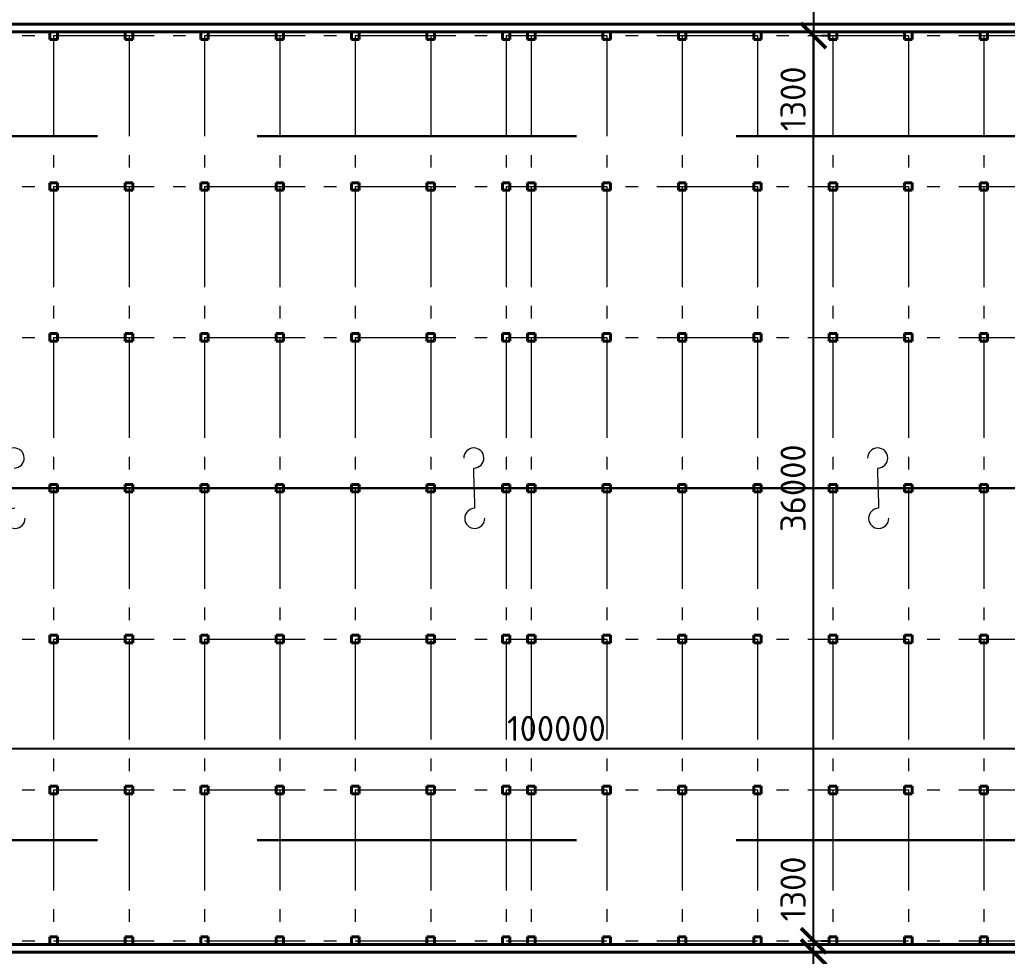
# Model space of a CAD drawing. Header units: millimetres. Extents: x -782 to 10910, y 3841 to 13237.
# Drawn here: x 1052 to 1130.6, y 8407.8 to 8482.3 of the extents above; entities that cross this region are included whole.
import ezdxf

# ---------------------------------------------------------------- set-up
doc = ezdxf.new("R2010")
doc.units = ezdxf.units.MM
for name, pattern in [('CENTER2', [28.575, 19.05, -3.175, 3.175, -3.175]), ('GOST2.303 6', [12, 8, -1.5, 1, -1.5]), ('штриховая2', [9.525, 6.35, -3.175])]:
    doc.linetypes.add(name, pattern=pattern)
doc.styles.add('2.5', font='isocpeur.ttf', dxfattribs={"height": 2})
doc.dimstyles.new('М500 стройгенп', dxfattribs={"dimtxt": 2, "dimasz": 2, "dimexe": 1.25, "dimexo": 0.625, "dimtad": 1, "dimlfac": 500, "dimtxsty": '2.5', "dimblk": 'ARCHTICK', "dimcen": 2.5, "dimadec": 0, "dimazin": 0, "dimtfac": 1, "dimtmove": 0, "dimatfit": 3, "dimfxl": 1, "dimarcsym": 0})

# ---------------------------------------------------------------- blocks, each defined once
blk = doc.blocks.new('_ArchTick')
at = {"color": 0, "linetype": 'ByBlock', "const_width": 0.15}
blk.add_lwpolyline([(-0.5, -0.5), (0.5, 0.5)], dxfattribs=at)
blk = doc.blocks.new('*D686')
at = {"color": 0, "lineweight": -2, "transparency": 16777216}
for p, q in [((1115.155, 8408.125), (1115.155, 8416.175)), ((1115.155, 8405.413), (1115.155, 8408.125)), ((1115.78, 8408.125), (1116.405, 8408.125)), ((1115.78, 8405.413), (1116.405, 8405.413))]:
    blk.add_line(p, q, dxfattribs=at)
at = {"layer": 'Defpoints', "color": 0, "lineweight": -3, "transparency": 16777216}
for p in [(1115.155, 8408.125), (1115.155, 8408.125), (1115.155, 8405.413)]:
    blk.add_point(p, dxfattribs=at)
at = {"color": 0, "lineweight": -2, "transparency": 16777216, "xscale": 2, "yscale": 2, "zscale": 2}
for p, rotation in [((1115.155, 8408.125), 90), ((1115.155, 8405.413), 270)]:
    blk.add_blockref('_ArchTick', p, dxfattribs=dict(at, rotation=rotation))
at = {"color": 0, "lineweight": 20, "transparency": 16777216, "insert": (1113.53, 8413.15), "char_height": 2, "attachment_point": 5, "rotation": 90, "style": '2.5'}
blk.add_mtext('1300', dxfattribs=at)
blk = doc.blocks.new('*D687')
at = {"color": 0, "lineweight": -2, "transparency": 16777216}
for p, q in [((1115.155, 8409.025), (1115.155, 8481.025)), ((1115.78, 8481.025), (1116.405, 8481.025)), ((1115.78, 8409.025), (1116.405, 8409.025))]:
    blk.add_line(p, q, dxfattribs=at)
at = {"layer": 'Defpoints', "color": 0, "lineweight": -3, "transparency": 16777216}
for p in [(1115.155, 8481.025), (1115.155, 8481.025), (1115.155, 8409.025)]:
    blk.add_point(p, dxfattribs=at)
at = {"color": 0, "lineweight": -2, "transparency": 16777216, "xscale": 2, "yscale": 2, "zscale": 2}
for p, rotation in [((1115.155, 8481.025), 90), ((1115.155, 8409.025), 270)]:
    blk.add_blockref('_ArchTick', p, dxfattribs=dict(at, rotation=rotation))
at = {"color": 0, "lineweight": 20, "transparency": 16777216, "insert": (1113.53, 8445.025), "char_height": 2, "attachment_point": 5, "rotation": 90, "style": '2.5'}
blk.add_mtext('36000', dxfattribs=at)
blk = doc.blocks.new('*D661')
at = {"color": 0, "lineweight": -2, "transparency": 16777216}
for p, q in [((1115.155, 8484.625), (1115.155, 8481.025)), ((1115.78, 8484.625), (1116.405, 8484.625)), ((1115.155, 8481.025), (1115.155, 8472.975)), ((1115.78, 8481.025), (1116.405, 8481.025))]:
    blk.add_line(p, q, dxfattribs=at)
at = {"layer": 'Defpoints', "color": 0, "lineweight": -3, "transparency": 16777216}
for p in [(1115.155, 8484.625), (1115.155, 8481.025), (1115.155, 8481.025)]:
    blk.add_point(p, dxfattribs=at)
at = {"color": 0, "lineweight": -2, "transparency": 16777216, "xscale": 2, "yscale": 2, "zscale": 2}
for p, rotation in [((1115.155, 8484.625), 90), ((1115.155, 8481.025), 270)]:
    blk.add_blockref('_ArchTick', p, dxfattribs=dict(at, rotation=rotation))
at = {"color": 0, "lineweight": 20, "transparency": 16777216, "insert": (1113.53, 8476), "char_height": 2, "attachment_point": 5, "rotation": 90, "style": '2.5'}
blk.add_mtext('1300', dxfattribs=at)
blk = doc.blocks.new('*D695')
at = {"color": 0, "lineweight": -2, "transparency": 16777216}
for p, q in [((994.705, 8424.911), (994.705, 8425.536)), ((1194.705, 8424.911), (1194.705, 8425.536)), ((1194.705, 8424.286), (994.705, 8424.286))]:
    blk.add_line(p, q, dxfattribs=at)
at = {"layer": 'Defpoints', "color": 0, "lineweight": -3, "transparency": 16777216}
for p in [(994.705, 8424.286), (994.705, 8424.286), (1194.705, 8424.286)]:
    blk.add_point(p, dxfattribs=at)
at = {"color": 0, "lineweight": -2, "transparency": 16777216, "xscale": 2, "yscale": 2, "zscale": 2, "rotation": 180}
blk.add_blockref('_ArchTick', (994.705, 8424.286), dxfattribs=at)
at = {"color": 0, "lineweight": -2, "transparency": 16777216, "xscale": 2, "yscale": 2, "zscale": 2}
blk.add_blockref('_ArchTick', (1194.705, 8424.286), dxfattribs=at)
at = {"color": 0, "lineweight": 20, "transparency": 16777216, "insert": (1094.705, 8425.911), "char_height": 2, "attachment_point": 5, "style": '2.5'}
blk.add_mtext('100000', dxfattribs=at)

msp = doc.modelspace()

# ---------------------------------------------------------------- hatches: boundary and pattern name
at = {"lineweight": 25}
h = msp.add_hatch(dxfattribs=at)
h.set_pattern_fill('ANSI31', color=256)
h.set_pattern_definition([(45, (1583.6516, 3876.2176), (-2.245064, 2.245064), [])])
h.paths.add_polyline_path([(1215.459891, 8340.025044), (1209.923205, 8340.025044), (1209.923205, 8333.025044), (1214.50293, 8333.025044)])
h.paths.add_polyline_path([(1187.812795, 8342.610368), (1188.126246, 8344.908848, -0.033531004), (1185.705448, 8347.025044), (1003.705448, 8347.025044, -0.033546474), (1001.28347, 8344.907949), (1001.597579, 8342.610296, -0.454591532), (1003.414294, 8341.025044), (1185.996602, 8341.025044, -0.454492205)])
h.paths.add_polyline_path([(1213.902884, 8561.271204), (1212.823408, 8561.378503, -0.097320235), (1204.652657, 8557.031615), (974.90797, 8557.025078), (973.812784, 8549.01398, -0.071737884), (980.589392, 8550.024763), (986.734885, 8550.054481, -0.164269753), (1001.28347, 8545.142139), (1001.597579, 8547.439792, -0.374956444), (1000.214299, 8549.025044, -1), (1003.414294, 8549.025044), (1185.996602, 8549.025044, -1), (1189.196596, 8549.025044, -0.381458001), (1187.777197, 8547.435272), (1188.095165, 8545.08807, -0.164703998), (1202.676011, 8550.025044), (1215.426368, 8550.025044)])
h.paths.add_polyline_path([(979.954892, 8551.152602, -1), (980.274891, 8551.152602, -1)], flags=16)
h.paths.add_polyline_path([(1187.777197, 8547.435272, -0.447745786), (1185.996602, 8549.025044), (1003.414294, 8549.025044, -0.454591532), (1001.597579, 8547.439792), (1001.28347, 8545.142139, -0.033546474), (1003.705448, 8543.025044), (1185.735368, 8543.025474, -0.032682346), (1188.095165, 8545.08807)])
h.paths.add_polyline_path([(1115.580242, 8548.427444), (1115.580242, 8555.027444), (1110.780242, 8555.027444), (1110.780242, 8548.427444)], flags=24)
h.paths.add_polyline_path([(1115.580242, 8541.078942), (1115.580242, 8547.678942), (1110.780242, 8547.678942), (1110.780242, 8541.078942)], flags=9)
h.paths.add_polyline_path([(1015.642602, 8541.350044), (1021.842602, 8541.350044), (1021.842602, 8546.150044), (1015.642602, 8546.150044)], flags=9)
at = {"lineweight": 20}
h = msp.add_hatch(dxfattribs=at)
h.set_pattern_fill('AR-CONC', color=256, scale=0.025)
h.paths.add_polyline_path([(1267.298085, 8340.025044), (1215.459891, 8340.025044), (1214.50293, 8333.025044), (1267.298085, 8333.025044)])
edge = h.paths.add_edge_path()
edge.add_line((1215.459891, 8340.025044), (1196.614408, 8340.025044))
edge.add_arc((1196.614408, 8352.02543), 12.000386, 223.86662461, 270, ccw=False)
edge.add_line((1187.962671, 8343.709379), (1187.812795, 8342.610368))
edge.add_arc((1187.596599, 8341.025044), 1.599997, 0, 82.23429528, ccw=False)
edge.add_arc((1187.596599, 8341.025044), 1.599997, -180, 0, ccw=False)
edge.add_line((1185.996602, 8341.025044), (1003.414294, 8341.025044))
edge.add_arc((1001.814297, 8341.025044), 1.599997, -180, 0, ccw=False)
edge.add_arc((1001.814297, 8341.025044), 1.599997, 97.78457087, 180, ccw=False)
edge.add_line((1001.597579, 8342.610296), (1001.447437, 8343.708559))
edge.add_arc((992.796488, 8352.02543), 12.000386, 270, 316.12794469, ccw=False)
edge.add_line((992.796488, 8340.025044), (973.951005, 8340.025044))
edge.add_line((973.951005, 8340.025044), (974.907966, 8333.025044))
edge.add_line((974.907966, 8333.025044), (1214.50293, 8333.025044))
edge.add_line((1214.50293, 8333.025044), (1215.459891, 8340.025044))
edge = h.paths.add_edge_path()
edge.add_arc((1196.614408, 8352.02543), 12.000386, 204.62550124, 223.86662461, ccw=False)
edge.add_line((1185.705448, 8347.025044), (1092.957698, 8347.025044))
edge.add_arc((1091.823806, 8347.417833), 1.199998, 199.10645728, 340.89354272, ccw=False)
edge.add_line((1090.689913, 8347.025044), (1003.705448, 8347.025044))
edge.add_arc((992.796488, 8352.02543), 12.000386, 316.12794469, 335.37449876, ccw=False)
edge.add_line((1001.447437, 8343.708559), (1001.597579, 8342.610296))
edge.add_arc((1001.814297, 8341.025044), 1.599997, 0, 97.78457087, ccw=False)
edge.add_line((1003.414294, 8341.025044), (1185.996602, 8341.025044))
edge.add_arc((1187.596599, 8341.025044), 1.599997, 82.23429528, 180, ccw=False)
edge.add_line((1187.812795, 8342.610368), (1187.962671, 8343.709379))
edge = h.paths.add_edge_path()
edge.add_line((1214.478098, 8557.025044), (974.907966, 8557.025044))
edge.add_line((974.907966, 8557.025044), (973.951005, 8550.025044))
edge.add_line((973.951005, 8550.025044), (992.796488, 8550.025044))
edge.add_arc((992.796488, 8538.024658), 12.000386, 43.87205531, 90, ccw=False)
edge.add_line((1001.447437, 8546.341529), (1001.597579, 8547.439792))
edge.add_arc((1001.814297, 8549.025044), 1.599997, 180, 262.21542913, ccw=False)
edge.add_arc((1001.814297, 8549.025044), 1.599997, 0, 180, ccw=False)
edge.add_line((1003.414294, 8549.025044), (1185.996602, 8549.025044))
edge.add_arc((1187.596599, 8549.025044), 1.599997, 0, 180, ccw=False)
edge.add_arc((1187.596599, 8549.025044), 1.599997, -83.51900907, 0, ccw=False)
edge.add_line((1187.777197, 8547.435272), (1188.095165, 8545.08807))
edge.add_arc((1247.536926, 8452.334262), 110.1662, 117.53133097, 122.65399107, ccw=False)
edge.add_line((1196.614408, 8550.025044), (1215.426368, 8550.025044))
edge.add_line((1215.426368, 8550.025044), (1214.478098, 8557.025044))
edge = h.paths.add_edge_path()
edge.add_line((974.907966, 8557.025044), (965.65707, 8557.025044))
edge.add_line((965.65707, 8557.025044), (965.661184, 8549.632475))
edge.add_arc((968.705448, 8538.025044), 12, 90, 104.69589657, ccw=False)
edge.add_line((968.705448, 8550.025044), (973.951005, 8550.025044))
edge.add_line((973.951005, 8550.025044), (974.907966, 8557.025044))
edge = h.paths.add_edge_path()
edge.add_line((1188.095165, 8545.08807), (1187.777197, 8547.435272))
edge.add_arc((1187.596599, 8549.025044), 1.599997, 180, 276.48099093, ccw=False)
edge.add_line((1185.996602, 8549.025044), (1003.414294, 8549.025044))
edge.add_arc((1001.814297, 8549.025044), 1.599997, -97.78457087, 0, ccw=False)
edge.add_line((1001.597579, 8547.439792), (1001.447437, 8546.341529))
edge.add_arc((992.796488, 8538.024658), 12.000386, 24.62550124, 43.87205531, ccw=False)
edge.add_line((1003.705448, 8543.025044), (1088.315317, 8543.025044))
edge.add_arc((1088.901294, 8541.977845), 1.199998, 60.7700888, 119.2299112, ccw=False)
edge.add_line((1089.487272, 8543.025044), (1185.705448, 8543.025044))
edge.add_arc((1187.845715, 8542.961438), 2.141212, 83.30987815, 178.29773268, ccw=False)
h.paths.add_polyline_path([(1089.653988, 8542.309809), (1092.893983, 8542.309809), (1092.893983, 8543.025044), (1089.653988, 8543.025044)])
h.paths.add_polyline_path([(1215.426368, 8550.025044), (1267.298085, 8550.025044), (1267.298085, 8557.025044), (1214.478098, 8557.025044)])
edge = h.paths.add_edge_path()
edge.add_arc((973.705448, 8533.025044), 24, 109.59180627, 180)
edge.add_line((949.705448, 8533.025044), (949.705448, 8357.025044))
edge.add_arc((973.705448, 8357.025044), 24, 180, 270)
edge.add_line((973.705448, 8333.025044), (974.907966, 8333.025044))
edge.add_line((974.907966, 8333.025044), (973.951005, 8340.025044))
edge.add_line((973.951005, 8340.025044), (968.705448, 8340.025044))
edge.add_arc((945.734885, 8329.054481), 25.455844, 25.52877937, 64.47122063)
edge.add_line((956.705448, 8352.025044), (956.705448, 8538.025044))
edge.add_arc((968.705448, 8538.025044), 12, 104.69589657, 180, ccw=False)
edge.add_line((965.661184, 8549.632475), (965.657844, 8555.635574))
at = {"lineweight": 25}
h = msp.add_hatch(dxfattribs=at)
h.set_pattern_fill('AR-CONC', color=256, scale=0.025)
h.set_pattern_definition([(50, (1583.6516, 3876.2176), (4.5546167, -0.398477), [0.47625, -5.23875]), (355, (1583.6516, 3876.2176), (-0.8810855, 4.776421), [0.381, -4.1910146]), (100.45144, (1584.031, 3876.1844), (3.673531, 4.377944), [0.40475, -4.452256]), (46.1842, (1583.6516, 3877.4876), (6.776976, -1.051058), [0.714375, -7.858125]), (96.63556, (1584.216, 3877.4), (5.935103, 6.185653), [0.607126, -6.67839]), (351.18415, (1583.6516, 3877.4876), (5.935103, 6.185653), [0.571499, -6.286493]), (21, (1584.2866, 3877.17), (3.7903598, -2.55663), [0.47625, -5.23875]), (326, (1584.2866, 3877.17), (1.5450507, 4.604699), [0.381, -4.191]), (71.45144, (1584.6024, 3876.957), (5.3354105, 2.0480692), [0.40475, -4.4522484]), (37.5, (1583.6516, 3876.2176), (0.0772151, 2.11387597), [0, -4.1402, 0, -4.2545, 0, -4.206875]), (7.5, (1583.6516, 3876.2176), (1.6704916, 2.5045144), [0, -2.4257, 0, -4.04495, 0, -1.603375]), (327.5, (1582.2355, 3876.2176), (3.3897649, -0.1432186), [0, -1.5875, 0, -4.953, 0, -6.57225]), (317.5, (1581.6005, 3876.2176), (3.7032295, 0.6356623), [0, -2.06375, 0, -3.2893, 0, -4.66725])])
h.paths.add_polyline_path([(1000.214299, 8341.025044, -0.374956444), (1001.597579, 8342.610296), (1001.447437, 8343.708559, -0.204033738), (992.796488, 8340.025044), (980.705448, 8340.025044, -0.072953131), (973.812784, 8341.036108), (974.907966, 8333.025044), (1208.423205, 8333.025044), (1208.423205, 8340.025044), (1196.614408, 8340.025044, -0.077886135), (1192.94311, 8340.600421), (1189.191574, 8340.89837, -0.96113778), (1185.996602, 8341.025044), (1003.414294, 8341.025044, -1)])
h.paths.add_polyline_path([(950.136838, 8425.091193), (956.736838, 8425.091193), (956.736838, 8429.891193), (950.136838, 8429.891193)], flags=24)
h.paths.add_polyline_path([(951.630448, 8355.923754), (958.230448, 8355.923754), (958.230448, 8360.723754), (951.630448, 8360.723754)], flags=24)
h.paths.add_polyline_path([(949.518486, 8477.061573), (953.20848, 8477.061573), (953.20848, 8481.381565), (949.518486, 8481.381565)], flags=9)
h.paths.add_polyline_path([(1115.580242, 8334.122644), (1115.580242, 8340.722644), (1110.780242, 8340.722644), (1110.780242, 8334.122644)], flags=24)
edge = h.paths.add_edge_path()
edge.add_arc((973.705448, 8533.025044), 24, 109.59160183, 180)
edge.add_line((949.705448, 8533.025044), (949.705448, 8357.025044))
edge.add_arc((973.705448, 8357.025044), 24, 180, 270)
edge.add_line((973.705448, 8333.025044), (974.907966, 8333.025044))
edge.add_line((974.907966, 8333.025044), (973.951005, 8340.025044))
edge.add_line((973.951005, 8340.025044), (973.812784, 8341.036108))
edge.add_arc((980.705448, 8364.025044), 24, 180, 253.30994122, ccw=False)
edge.add_line((956.705448, 8364.025044), (956.705448, 8538.025044))
edge.add_arc((968.705448, 8538.025044), 12, 104.69537151, 180, ccw=False)
edge.add_line((965.66129, 8549.632503), (965.657924, 8555.635603))
at = {"lineweight": 20}
h = msp.add_hatch(dxfattribs=at)
h.set_pattern_fill('ANSI31', color=256, angle=90)
h.set_pattern_definition([(135, (-1240.9895, 5250.015), (-2.245064, -2.245064), [])])
h.paths.add_polyline_path([(1003.705448, 8347.025044, -0.084176912), (1001.447437, 8343.708559), (1001.597579, 8342.610296, -0.454591532), (1003.414294, 8341.025044), (1185.996602, 8341.025044, -0.454492205), (1187.812795, 8342.610368), (1187.962671, 8343.709379, -0.084153049), (1185.705448, 8347.025044), (1092.957698, 8347.025044, -0.71189231), (1090.689913, 8347.025044)])
h.paths.add_polyline_path([(1003.414294, 8549.025044, -0.454591532), (1001.597579, 8547.439792), (1001.447437, 8546.341529, -0.084176912), (1003.705448, 8543.025044), (1088.315317, 8543.025044, -0.260759243), (1089.487272, 8543.025044), (1185.705448, 8543.025044, -0.083164554), (1187.930084, 8546.306674), (1187.777197, 8547.435272, -0.447745786), (1185.996602, 8549.025044)])
h.paths.add_polyline_path([(1089.656371, 8542.370197), (1095.056371, 8542.370197), (1095.056371, 8547.170197), (1089.656371, 8547.170197)], flags=9)
h.paths.add_polyline_path([(1223.361022, 8541.724112), (1228.361022, 8541.724112), (1228.361022, 8546.524112), (1223.361022, 8546.524112)], flags=9)

# ---------------------------------------------------------------- linework, layer by layer
at = {"lineweight": 40}
for p, q in [((1195.605448, 8481.925044), (994.405448, 8481.925044)), ((1195.005448, 8481.325044), (994.405448, 8481.325044)), ((1055.005448, 8481.325044), (1054.405448, 8481.325044)), ((1054.405448, 8481.325044), (1054.405448, 8480.725044)), ((1055.005448, 8480.725044), (1055.005448, 8481.325044)), ((1061.005448, 8481.325044), (1060.405448, 8481.325044)), ((1060.405448, 8481.325044), (1060.405448, 8480.725044)), ((1061.005448, 8480.725044), (1061.005448, 8481.325044)), ((1067.005448, 8481.325044), (1066.405448, 8481.325044)), ((1066.405448, 8481.325044), (1066.405448, 8480.725044)), ((1067.005448, 8480.725044), (1067.005448, 8481.325044)), ((1073.005448, 8481.325044), (1072.405448, 8481.325044)), ((1072.405448, 8481.325044), (1072.405448, 8480.725044)), ((1073.005448, 8480.725044), (1073.005448, 8481.325044)), ((1079.005448, 8481.325044), (1078.405448, 8481.325044)), ((1078.405448, 8481.325044), (1078.405448, 8480.725044)), ((1079.005448, 8480.725044), (1079.005448, 8481.325044)), ((1085.005448, 8481.325044), (1084.405448, 8481.325044)), ((1084.405448, 8481.325044), (1084.405448, 8480.725044)), ((1085.005448, 8480.725044), (1085.005448, 8481.325044)), ((1091.005448, 8481.325044), (1090.405448, 8481.325044)), ((1090.405448, 8481.325044), (1090.405448, 8480.725044)), ((1091.005448, 8480.725044), (1091.005448, 8481.325044)), ((1093.005448, 8481.325044), (1092.405448, 8481.325044)), ((1092.405448, 8481.325044), (1092.405448, 8480.725044)), ((1093.005448, 8480.725044), (1093.005448, 8481.325044)), ((1099.005448, 8481.325044), (1098.405448, 8481.325044)), ((1098.405448, 8481.325044), (1098.405448, 8480.725044)), ((1099.005448, 8480.725044), (1099.005448, 8481.325044)), ((1105.005448, 8481.325044), (1104.405448, 8481.325044)), ((1104.405448, 8481.325044), (1104.405448, 8480.725044)), ((1105.005448, 8480.725044), (1105.005448, 8481.325044)), ((1111.005448, 8481.325044), (1110.405448, 8481.325044)), ((1110.405448, 8481.325044), (1110.405448, 8480.725044)), ((1111.005448, 8480.725044), (1111.005448, 8481.325044)), ((1117.005448, 8481.325044), (1116.405448, 8481.325044)), ((1116.405448, 8481.325044), (1116.405448, 8480.725044)), ((1117.005448, 8480.725044), (1117.005448, 8481.325044)), ((1123.005448, 8481.325044), (1122.405448, 8481.325044)), ((1122.405448, 8481.325044), (1122.405448, 8480.725044)), ((1123.005448, 8480.725044), (1123.005448, 8481.325044)), ((1129.005448, 8481.325044), (1128.405448, 8481.325044)), ((1128.405448, 8481.325044), (1128.405448, 8480.725044)), ((1129.005448, 8480.725044), (1129.005448, 8481.325044)), ((1054.405448, 8480.725044), (1055.005448, 8480.725044)), ((1060.405448, 8480.725044), (1061.005448, 8480.725044)), ((1066.405448, 8480.725044), (1067.005448, 8480.725044)), ((1072.405448, 8480.725044), (1073.005448, 8480.725044)), ((1078.405448, 8480.725044), (1079.005448, 8480.725044)), ((1084.405448, 8480.725044), (1085.005448, 8480.725044)), ((1090.405448, 8480.725044), (1091.005448, 8480.725044)), ((1092.405448, 8480.725044), (1093.005448, 8480.725044)), ((1098.405448, 8480.725044), (1099.005448, 8480.725044)), ((1104.405448, 8480.725044), (1105.005448, 8480.725044)), ((1110.405448, 8480.725044), (1111.005448, 8480.725044)), ((1116.405448, 8480.725044), (1117.005448, 8480.725044)), ((1122.405448, 8480.725044), (1123.005448, 8480.725044)), ((1128.405448, 8480.725044), (1129.005448, 8480.725044)), ((1055.005448, 8469.325044), (1054.405448, 8469.325044)), ((1054.405448, 8469.325044), (1054.405448, 8468.725044)), ((1054.405448, 8468.725044), (1055.005448, 8468.725044)), ((1055.005448, 8468.725044), (1055.005448, 8469.325044)), ((1061.005448, 8469.325044), (1060.405448, 8469.325044)), ((1060.405448, 8469.325044), (1060.405448, 8468.725044)), ((1060.405448, 8468.725044), (1061.005448, 8468.725044)), ((1061.005448, 8468.725044), (1061.005448, 8469.325044)), ((1067.005448, 8469.325044), (1066.405448, 8469.325044)), ((1066.405448, 8469.325044), (1066.405448, 8468.725044)), ((1066.405448, 8468.725044), (1067.005448, 8468.725044)), ((1067.005448, 8468.725044), (1067.005448, 8469.325044)), ((1073.005448, 8469.325044), (1072.405448, 8469.325044)), ((1072.405448, 8469.325044), (1072.405448, 8468.725044)), ((1072.405448, 8468.725044), (1073.005448, 8468.725044)), ((1073.005448, 8468.725044), (1073.005448, 8469.325044)), ((1079.005448, 8469.325044), (1078.405448, 8469.325044)), ((1078.405448, 8469.325044), (1078.405448, 8468.725044)), ((1078.405448, 8468.725044), (1079.005448, 8468.725044)), ((1079.005448, 8468.725044), (1079.005448, 8469.325044)), ((1085.005448, 8469.325044), (1084.405448, 8469.325044)), ((1084.405448, 8469.325044), (1084.405448, 8468.725044)), ((1084.405448, 8468.725044), (1085.005448, 8468.725044)), ((1085.005448, 8468.725044), (1085.005448, 8469.325044)), ((1091.005448, 8469.325044), (1090.405448, 8469.325044)), ((1090.405448, 8469.325044), (1090.405448, 8468.725044)), ((1090.405448, 8468.725044), (1091.005448, 8468.725044)), ((1091.005448, 8468.725044), (1091.005448, 8469.325044)), ((1093.005448, 8469.325044), (1092.405448, 8469.325044)), ((1092.405448, 8469.325044), (1092.405448, 8468.725044)), ((1092.405448, 8468.725044), (1093.005448, 8468.725044)), ((1093.005448, 8468.725044), (1093.005448, 8469.325044)), ((1099.005448, 8469.325044), (1098.405448, 8469.325044)), ((1098.405448, 8469.325044), (1098.405448, 8468.725044)), ((1098.405448, 8468.725044), (1099.005448, 8468.725044)), ((1099.005448, 8468.725044), (1099.005448, 8469.325044)), ((1105.005448, 8469.325044), (1104.405448, 8469.325044)), ((1104.405448, 8469.325044), (1104.405448, 8468.725044)), ((1104.405448, 8468.725044), (1105.005448, 8468.725044)), ((1105.005448, 8468.725044), (1105.005448, 8469.325044)), ((1111.005448, 8469.325044), (1110.405448, 8469.325044)), ((1110.405448, 8469.325044), (1110.405448, 8468.725044)), ((1110.405448, 8468.725044), (1111.005448, 8468.725044)), ((1111.005448, 8468.725044), (1111.005448, 8469.325044)), ((1117.005448, 8469.325044), (1116.405448, 8469.325044)), ((1116.405448, 8469.325044), (1116.405448, 8468.725044)), ((1116.405448, 8468.725044), (1117.005448, 8468.725044)), ((1117.005448, 8468.725044), (1117.005448, 8469.325044)), ((1123.005448, 8469.325044), (1122.405448, 8469.325044)), ((1122.405448, 8469.325044), (1122.405448, 8468.725044)), ((1122.405448, 8468.725044), (1123.005448, 8468.725044)), ((1123.005448, 8468.725044), (1123.005448, 8469.325044)), ((1129.005448, 8469.325044), (1128.405448, 8469.325044)), ((1128.405448, 8469.325044), (1128.405448, 8468.725044)), ((1128.405448, 8468.725044), (1129.005448, 8468.725044)), ((1129.005448, 8468.725044), (1129.005448, 8469.325044)), ((1055.005448, 8457.325044), (1054.405448, 8457.325044)), ((1054.405448, 8457.325044), (1054.405448, 8456.725044)), ((1055.005448, 8456.725044), (1055.005448, 8457.325044)), ((1061.005448, 8457.325044), (1060.405448, 8457.325044)), ((1060.405448, 8457.325044), (1060.405448, 8456.725044)), ((1061.005448, 8456.725044), (1061.005448, 8457.325044)), ((1067.005448, 8457.325044), (1066.405448, 8457.325044)), ((1066.405448, 8457.325044), (1066.405448, 8456.725044)), ((1067.005448, 8456.725044), (1067.005448, 8457.325044)), ((1073.005448, 8457.325044), (1072.405448, 8457.325044)), ((1072.405448, 8457.325044), (1072.405448, 8456.725044)), ((1073.005448, 8456.725044), (1073.005448, 8457.325044)), ((1079.005448, 8457.325044), (1078.405448, 8457.325044)), ((1078.405448, 8457.325044), (1078.405448, 8456.725044)), ((1079.005448, 8456.725044), (1079.005448, 8457.325044)), ((1085.005448, 8457.325044), (1084.405448, 8457.325044)), ((1084.405448, 8457.325044), (1084.405448, 8456.725044)), ((1085.005448, 8456.725044), (1085.005448, 8457.325044)), ((1091.005448, 8457.325044), (1090.405448, 8457.325044)), ((1090.405448, 8457.325044), (1090.405448, 8456.725044)), ((1091.005448, 8456.725044), (1091.005448, 8457.325044)), ((1093.005448, 8457.325044), (1092.405448, 8457.325044)), ((1092.405448, 8457.325044), (1092.405448, 8456.725044)), ((1093.005448, 8456.725044), (1093.005448, 8457.325044)), ((1099.005448, 8457.325044), (1098.405448, 8457.325044)), ((1098.405448, 8457.325044), (1098.405448, 8456.725044)), ((1099.005448, 8456.725044), (1099.005448, 8457.325044)), ((1105.005448, 8457.325044), (1104.405448, 8457.325044)), ((1104.405448, 8457.325044), (1104.405448, 8456.725044)), ((1105.005448, 8456.725044), (1105.005448, 8457.325044)), ((1111.005448, 8457.325044), (1110.405448, 8457.325044)), ((1110.405448, 8457.325044), (1110.405448, 8456.725044)), ((1111.005448, 8456.725044), (1111.005448, 8457.325044)), ((1117.005448, 8457.325044), (1116.405448, 8457.325044)), ((1116.405448, 8457.325044), (1116.405448, 8456.725044)), ((1117.005448, 8456.725044), (1117.005448, 8457.325044)), ((1123.005448, 8457.325044), (1122.405448, 8457.325044)), ((1122.405448, 8457.325044), (1122.405448, 8456.725044)), ((1123.005448, 8456.725044), (1123.005448, 8457.325044)), ((1129.005448, 8457.325044), (1128.405448, 8457.325044)), ((1128.405448, 8457.325044), (1128.405448, 8456.725044)), ((1129.005448, 8456.725044), (1129.005448, 8457.325044)), ((1054.405448, 8456.725044), (1055.005448, 8456.725044)), ((1060.405448, 8456.725044), (1061.005448, 8456.725044)), ((1066.405448, 8456.725044), (1067.005448, 8456.725044)), ((1072.405448, 8456.725044), (1073.005448, 8456.725044)), ((1078.405448, 8456.725044), (1079.005448, 8456.725044)), ((1084.405448, 8456.725044), (1085.005448, 8456.725044)), ((1090.405448, 8456.725044), (1091.005448, 8456.725044)), ((1092.405448, 8456.725044), (1093.005448, 8456.725044)), ((1098.405448, 8456.725044), (1099.005448, 8456.725044)), ((1104.405448, 8456.725044), (1105.005448, 8456.725044)), ((1110.405448, 8456.725044), (1111.005448, 8456.725044)), ((1116.405448, 8456.725044), (1117.005448, 8456.725044)), ((1122.405448, 8456.725044), (1123.005448, 8456.725044)), ((1128.405448, 8456.725044), (1129.005448, 8456.725044)), ((1055.005448, 8445.325044), (1054.405448, 8445.325044)), ((1054.405448, 8445.325044), (1054.405448, 8444.725044)), ((1055.005448, 8444.725044), (1055.005448, 8445.325044)), ((1061.005448, 8445.325044), (1060.405448, 8445.325044)), ((1060.405448, 8445.325044), (1060.405448, 8444.725044)), ((1061.005448, 8444.725044), (1061.005448, 8445.325044)), ((1067.005448, 8445.325044), (1066.405448, 8445.325044)), ((1066.405448, 8445.325044), (1066.405448, 8444.725044)), ((1067.005448, 8444.725044), (1067.005448, 8445.325044)), ((1073.005448, 8445.325044), (1072.405448, 8445.325044)), ((1072.405448, 8445.325044), (1072.405448, 8444.725044)), ((1073.005448, 8444.725044), (1073.005448, 8445.325044)), ((1079.005448, 8445.325044), (1078.405448, 8445.325044)), ((1078.405448, 8445.325044), (1078.405448, 8444.725044)), ((1079.005448, 8444.725044), (1079.005448, 8445.325044)), ((1085.005448, 8445.325044), (1084.405448, 8445.325044)), ((1084.405448, 8445.325044), (1084.405448, 8444.725044)), ((1085.005448, 8444.725044), (1085.005448, 8445.325044)), ((1091.005448, 8445.325044), (1090.405448, 8445.325044)), ((1090.405448, 8445.325044), (1090.405448, 8444.725044)), ((1091.005448, 8444.725044), (1091.005448, 8445.325044)), ((1093.005448, 8445.325044), (1092.405448, 8445.325044)), ((1092.405448, 8445.325044), (1092.405448, 8444.725044)), ((1093.005448, 8444.725044), (1093.005448, 8445.325044)), ((1099.005448, 8445.325044), (1098.405448, 8445.325044)), ((1098.405448, 8445.325044), (1098.405448, 8444.725044)), ((1099.005448, 8444.725044), (1099.005448, 8445.325044)), ((1105.005448, 8445.325044), (1104.405448, 8445.325044)), ((1104.405448, 8445.325044), (1104.405448, 8444.725044)), ((1105.005448, 8444.725044), (1105.005448, 8445.325044)), ((1111.005448, 8445.325044), (1110.405448, 8445.325044)), ((1110.405448, 8445.325044), (1110.405448, 8444.725044)), ((1111.005448, 8444.725044), (1111.005448, 8445.325044)), ((1117.005448, 8445.325044), (1116.405448, 8445.325044)), ((1116.405448, 8445.325044), (1116.405448, 8444.725044)), ((1117.005448, 8444.725044), (1117.005448, 8445.325044)), ((1123.005448, 8445.325044), (1122.405448, 8445.325044)), ((1122.405448, 8445.325044), (1122.405448, 8444.725044)), ((1123.005448, 8444.725044), (1123.005448, 8445.325044)), ((1129.005448, 8445.325044), (1128.405448, 8445.325044)), ((1128.405448, 8445.325044), (1128.405448, 8444.725044)), ((1129.005448, 8444.725044), (1129.005448, 8445.325044)), ((1054.405448, 8444.725044), (1055.005448, 8444.725044)), ((1060.405448, 8444.725044), (1061.005448, 8444.725044)), ((1066.405448, 8444.725044), (1067.005448, 8444.725044)), ((1072.405448, 8444.725044), (1073.005448, 8444.725044)), ((1078.405448, 8444.725044), (1079.005448, 8444.725044)), ((1084.405448, 8444.725044), (1085.005448, 8444.725044)), ((1090.405448, 8444.725044), (1091.005448, 8444.725044)), ((1092.405448, 8444.725044), (1093.005448, 8444.725044)), ((1098.405448, 8444.725044), (1099.005448, 8444.725044)), ((1104.405448, 8444.725044), (1105.005448, 8444.725044)), ((1110.405448, 8444.725044), (1111.005448, 8444.725044)), ((1116.405448, 8444.725044), (1117.005448, 8444.725044)), ((1122.405448, 8444.725044), (1123.005448, 8444.725044)), ((1128.405448, 8444.725044), (1129.005448, 8444.725044)), ((1055.005448, 8433.325044), (1054.405448, 8433.325044)), ((1054.405448, 8433.325044), (1054.405448, 8432.725044)), ((1055.005448, 8432.725044), (1055.005448, 8433.325044)), ((1061.005448, 8433.325044), (1060.405448, 8433.325044)), ((1060.405448, 8433.325044), (1060.405448, 8432.725044)), ((1061.005448, 8432.725044), (1061.005448, 8433.325044)), ((1067.005448, 8433.325044), (1066.405448, 8433.325044)), ((1066.405448, 8433.325044), (1066.405448, 8432.725044)), ((1067.005448, 8432.725044), (1067.005448, 8433.325044)), ((1073.005448, 8433.325044), (1072.405448, 8433.325044)), ((1072.405448, 8433.325044), (1072.405448, 8432.725044)), ((1073.005448, 8432.725044), (1073.005448, 8433.325044)), ((1079.005448, 8433.325044), (1078.405448, 8433.325044)), ((1078.405448, 8433.325044), (1078.405448, 8432.725044)), ((1079.005448, 8432.725044), (1079.005448, 8433.325044)), ((1085.005448, 8433.325044), (1084.405448, 8433.325044)), ((1084.405448, 8433.325044), (1084.405448, 8432.725044)), ((1085.005448, 8432.725044), (1085.005448, 8433.325044)), ((1091.005448, 8433.325044), (1090.405448, 8433.325044)), ((1090.405448, 8433.325044), (1090.405448, 8432.725044)), ((1091.005448, 8432.725044), (1091.005448, 8433.325044)), ((1093.005448, 8433.325044), (1092.405448, 8433.325044)), ((1092.405448, 8433.325044), (1092.405448, 8432.725044)), ((1093.005448, 8432.725044), (1093.005448, 8433.325044)), ((1099.005448, 8433.325044), (1098.405448, 8433.325044)), ((1098.405448, 8433.325044), (1098.405448, 8432.725044)), ((1099.005448, 8432.725044), (1099.005448, 8433.325044)), ((1105.005448, 8433.325044), (1104.405448, 8433.325044)), ((1104.405448, 8433.325044), (1104.405448, 8432.725044)), ((1105.005448, 8432.725044), (1105.005448, 8433.325044)), ((1111.005448, 8433.325044), (1110.405448, 8433.325044)), ((1110.405448, 8433.325044), (1110.405448, 8432.725044)), ((1111.005448, 8432.725044), (1111.005448, 8433.325044)), ((1117.005448, 8433.325044), (1116.405448, 8433.325044)), ((1116.405448, 8433.325044), (1116.405448, 8432.725044)), ((1117.005448, 8432.725044), (1117.005448, 8433.325044)), ((1123.005448, 8433.325044), (1122.405448, 8433.325044)), ((1122.405448, 8433.325044), (1122.405448, 8432.725044)), ((1123.005448, 8432.725044), (1123.005448, 8433.325044)), ((1129.005448, 8433.325044), (1128.405448, 8433.325044)), ((1128.405448, 8433.325044), (1128.405448, 8432.725044)), ((1129.005448, 8432.725044), (1129.005448, 8433.325044)), ((1054.405448, 8432.725044), (1055.005448, 8432.725044)), ((1060.405448, 8432.725044), (1061.005448, 8432.725044)), ((1066.405448, 8432.725044), (1067.005448, 8432.725044)), ((1072.405448, 8432.725044), (1073.005448, 8432.725044)), ((1078.405448, 8432.725044), (1079.005448, 8432.725044)), ((1084.405448, 8432.725044), (1085.005448, 8432.725044)), ((1090.405448, 8432.725044), (1091.005448, 8432.725044)), ((1092.405448, 8432.725044), (1093.005448, 8432.725044)), ((1098.405448, 8432.725044), (1099.005448, 8432.725044)), ((1104.405448, 8432.725044), (1105.005448, 8432.725044)), ((1110.405448, 8432.725044), (1111.005448, 8432.725044)), ((1116.405448, 8432.725044), (1117.005448, 8432.725044)), ((1122.405448, 8432.725044), (1123.005448, 8432.725044)), ((1128.405448, 8432.725044), (1129.005448, 8432.725044)), ((1055.005448, 8421.325044), (1054.405448, 8421.325044)), ((1054.405448, 8421.325044), (1054.405448, 8420.725044)), ((1054.405448, 8420.725044), (1055.005448, 8420.725044)), ((1055.005448, 8420.725044), (1055.005448, 8421.325044)), ((1061.005448, 8421.325044), (1060.405448, 8421.325044)), ((1060.405448, 8421.325044), (1060.405448, 8420.725044)), ((1060.405448, 8420.725044), (1061.005448, 8420.725044)), ((1061.005448, 8420.725044), (1061.005448, 8421.325044)), ((1067.005448, 8421.325044), (1066.405448, 8421.325044)), ((1066.405448, 8421.325044), (1066.405448, 8420.725044)), ((1066.405448, 8420.725044), (1067.005448, 8420.725044)), ((1067.005448, 8420.725044), (1067.005448, 8421.325044)), ((1073.005448, 8421.325044), (1072.405448, 8421.325044)), ((1072.405448, 8421.325044), (1072.405448, 8420.725044)), ((1072.405448, 8420.725044), (1073.005448, 8420.725044)), ((1073.005448, 8420.725044), (1073.005448, 8421.325044)), ((1079.005448, 8421.325044), (1078.405448, 8421.325044)), ((1078.405448, 8421.325044), (1078.405448, 8420.725044)), ((1078.405448, 8420.725044), (1079.005448, 8420.725044)), ((1079.005448, 8420.725044), (1079.005448, 8421.325044)), ((1085.005448, 8421.325044), (1084.405448, 8421.325044)), ((1084.405448, 8421.325044), (1084.405448, 8420.725044)), ((1084.405448, 8420.725044), (1085.005448, 8420.725044)), ((1085.005448, 8420.725044), (1085.005448, 8421.325044)), ((1091.005448, 8421.325044), (1090.405448, 8421.325044)), ((1090.405448, 8421.325044), (1090.405448, 8420.725044)), ((1090.405448, 8420.725044), (1091.005448, 8420.725044)), ((1091.005448, 8420.725044), (1091.005448, 8421.325044)), ((1093.005448, 8421.325044), (1092.405448, 8421.325044)), ((1092.405448, 8421.325044), (1092.405448, 8420.725044)), ((1092.405448, 8420.725044), (1093.005448, 8420.725044)), ((1093.005448, 8420.725044), (1093.005448, 8421.325044)), ((1099.005448, 8421.325044), (1098.405448, 8421.325044)), ((1098.405448, 8421.325044), (1098.405448, 8420.725044)), ((1098.405448, 8420.725044), (1099.005448, 8420.725044)), ((1099.005448, 8420.725044), (1099.005448, 8421.325044)), ((1105.005448, 8421.325044), (1104.405448, 8421.325044)), ((1104.405448, 8421.325044), (1104.405448, 8420.725044)), ((1104.405448, 8420.725044), (1105.005448, 8420.725044)), ((1105.005448, 8420.725044), (1105.005448, 8421.325044)), ((1111.005448, 8421.325044), (1110.405448, 8421.325044)), ((1110.405448, 8421.325044), (1110.405448, 8420.725044)), ((1110.405448, 8420.725044), (1111.005448, 8420.725044)), ((1111.005448, 8420.725044), (1111.005448, 8421.325044)), ((1117.005448, 8421.325044), (1116.405448, 8421.325044)), ((1116.405448, 8421.325044), (1116.405448, 8420.725044)), ((1116.405448, 8420.725044), (1117.005448, 8420.725044)), ((1117.005448, 8420.725044), (1117.005448, 8421.325044)), ((1123.005448, 8421.325044), (1122.405448, 8421.325044)), ((1122.405448, 8421.325044), (1122.405448, 8420.725044)), ((1122.405448, 8420.725044), (1123.005448, 8420.725044)), ((1123.005448, 8420.725044), (1123.005448, 8421.325044)), ((1129.005448, 8421.325044), (1128.405448, 8421.325044)), ((1128.405448, 8421.325044), (1128.405448, 8420.725044)), ((1128.405448, 8420.725044), (1129.005448, 8420.725044)), ((1129.005448, 8420.725044), (1129.005448, 8421.325044)), ((1055.005448, 8409.325044), (1054.405448, 8409.325044)), ((1054.405448, 8409.325044), (1054.405448, 8408.725044)), ((1055.005448, 8408.725044), (1055.005448, 8409.325044)), ((1061.005448, 8409.325044), (1060.405448, 8409.325044)), ((1060.405448, 8409.325044), (1060.405448, 8408.725044)), ((1061.005448, 8408.725044), (1061.005448, 8409.325044)), ((1067.005448, 8409.325044), (1066.405448, 8409.325044)), ((1066.405448, 8409.325044), (1066.405448, 8408.725044)), ((1067.005448, 8408.725044), (1067.005448, 8409.325044)), ((1073.005448, 8409.325044), (1072.405448, 8409.325044)), ((1072.405448, 8409.325044), (1072.405448, 8408.725044)), ((1073.005448, 8408.725044), (1073.005448, 8409.325044)), ((1079.005448, 8409.325044), (1078.405448, 8409.325044)), ((1078.405448, 8409.325044), (1078.405448, 8408.725044)), ((1079.005448, 8408.725044), (1079.005448, 8409.325044)), ((1085.005448, 8409.325044), (1084.405448, 8409.325044)), ((1084.405448, 8409.325044), (1084.405448, 8408.725044)), ((1085.005448, 8408.725044), (1085.005448, 8409.325044)), ((1091.005448, 8409.325044), (1090.405448, 8409.325044)), ((1090.405448, 8409.325044), (1090.405448, 8408.725044)), ((1091.005448, 8408.725044), (1091.005448, 8409.325044)), ((1093.005448, 8409.325044), (1092.405448, 8409.325044)), ((1092.405448, 8409.325044), (1092.405448, 8408.725044)), ((1093.005448, 8408.725044), (1093.005448, 8409.325044)), ((1099.005448, 8409.325044), (1098.405448, 8409.325044)), ((1098.405448, 8409.325044), (1098.405448, 8408.725044)), ((1099.005448, 8408.725044), (1099.005448, 8409.325044)), ((1105.005448, 8409.325044), (1104.405448, 8409.325044)), ((1104.405448, 8409.325044), (1104.405448, 8408.725044)), ((1105.005448, 8408.725044), (1105.005448, 8409.325044)), ((1111.005448, 8409.325044), (1110.405448, 8409.325044)), ((1110.405448, 8409.325044), (1110.405448, 8408.725044)), ((1111.005448, 8408.725044), (1111.005448, 8409.325044)), ((1117.005448, 8409.325044), (1116.405448, 8409.325044)), ((1116.405448, 8409.325044), (1116.405448, 8408.725044)), ((1117.005448, 8408.725044), (1117.005448, 8409.325044)), ((1123.005448, 8409.325044), (1122.405448, 8409.325044)), ((1122.405448, 8409.325044), (1122.405448, 8408.725044)), ((1123.005448, 8408.725044), (1123.005448, 8409.325044)), ((1129.005448, 8409.325044), (1128.405448, 8409.325044)), ((1128.405448, 8409.325044), (1128.405448, 8408.725044)), ((1129.005448, 8408.725044), (1129.005448, 8409.325044)), ((993.805448, 8408.125044), (1195.005448, 8408.125044)), ((994.405448, 8408.725044), (1195.005448, 8408.725044)), ((1054.405448, 8408.725044), (1055.005448, 8408.725044)), ((1060.405448, 8408.725044), (1061.005448, 8408.725044)), ((1066.405448, 8408.725044), (1067.005448, 8408.725044)), ((1072.405448, 8408.725044), (1073.005448, 8408.725044)), ((1078.405448, 8408.725044), (1079.005448, 8408.725044)), ((1084.405448, 8408.725044), (1085.005448, 8408.725044)), ((1090.405448, 8408.725044), (1091.005448, 8408.725044)), ((1092.405448, 8408.725044), (1093.005448, 8408.725044)), ((1098.405448, 8408.725044), (1099.005448, 8408.725044)), ((1104.405448, 8408.725044), (1105.005448, 8408.725044)), ((1110.405448, 8408.725044), (1111.005448, 8408.725044)), ((1116.405448, 8408.725044), (1117.005448, 8408.725044)), ((1122.405448, 8408.725044), (1123.005448, 8408.725044)), ((1128.405448, 8408.725044), (1129.005448, 8408.725044))]:
    msp.add_line(p, q, dxfattribs=at)
at = {"linetype": 'GOST2.303 6', "lineweight": 20}
for p, q in [((994.705448, 8481.025044), (1194.705448, 8481.025044)), ((1054.705448, 8481.025044), (1054.705448, 8409.025044)), ((1060.705448, 8481.025044), (1060.705448, 8409.025044)), ((1066.705448, 8481.025044), (1066.705448, 8409.025044)), ((1072.705448, 8481.025044), (1072.705448, 8409.025044)), ((1078.705448, 8481.025044), (1078.705448, 8409.025044)), ((1084.705448, 8481.025044), (1084.705448, 8409.025044)), ((1090.705448, 8481.025044), (1090.705448, 8409.025044)), ((1092.705448, 8481.025044), (1092.705448, 8409.025044)), ((1098.705448, 8481.025044), (1098.705448, 8409.025044)), ((1104.705448, 8481.025044), (1104.705448, 8409.025044)), ((1110.705448, 8481.025044), (1110.705448, 8409.025044)), ((1116.705448, 8481.025044), (1116.705448, 8409.025044)), ((1122.705448, 8481.025044), (1122.705448, 8409.025044)), ((1128.705448, 8481.025044), (1128.705448, 8409.025044)), ((994.705448, 8469.025044), (1194.705448, 8469.025044)), ((994.705448, 8457.025044), (1194.705448, 8457.025044)), ((994.705448, 8433.025044), (1194.705448, 8433.025044)), ((994.705448, 8421.025044), (1194.705448, 8421.025044)), ((994.705448, 8409.025044), (1194.705448, 8409.025044))]:
    msp.add_line(p, q, dxfattribs=at)
at = {"linetype": 'штриховая2', "lineweight": 30, "ltscale": 4}
for p, q in [((994.705448, 8473.025044), (1194.705448, 8473.025044)), ((994.705448, 8417.025044), (1194.705448, 8417.025044))]:
    msp.add_line(p, q, dxfattribs=at)
at = {"lineweight": 13}
for p, q in [((1088.171812, 8445.025044), (1088.146173, 8446.624836)), ((1120.303397, 8445.025044), (1120.277758, 8446.624836)), ((1088.171812, 8445.025044), (1088.197452, 8443.425252)), ((1120.303397, 8445.025044), (1120.329037, 8443.425252))]:
    msp.add_line(p, q, dxfattribs=at)
at = {"linetype": 'CENTER2', "lineweight": 30, "ltscale": 200}
msp.add_line((994.705448, 8445.025044), (1194.705448, 8445.025044), dxfattribs=at)
at = {"lineweight": 13}
for centre, start, end in [((1051.563767, 8447.424732), 270.9181889, 180.9181889), ((1088.133353, 8447.424732), 270.9181889, 180.9181889), ((1120.264938, 8447.424732), 270.9181889, 180.9181889), ((1051.640686, 8442.625356), 90.9181889, 0.9181889), ((1088.210272, 8442.625356), 90.9181889, 0.9181889), ((1120.341856, 8442.625356), 90.9181889, 0.9181889)]:
    msp.add_arc(centre, 0.799999, start, end, dxfattribs=at)

# ---------------------------------------------------------------- dimensions: what is measured, and where the dimension line sits
at = {"lineweight": 20}
for base, p1, p2, angle, picture, middle in [((1115.155242, 8481.025044), (1115.155242, 8484.625044), (1115.155242, 8481.025044), 270, '*D661', (1113.530242, 8476.000044)), ((1115.155242, 8408.125044), (1115.155242, 8405.412988), (1115.155242, 8408.125044), 90, '*D686', (1113.530242, 8413.150044))]:
    dim = msp.add_linear_dim(base=base, p1=p1, p2=p2, angle=angle, text='1300', dimstyle='М500 стройгенп', dxfattribs=at)
    dim.commit()
    dim.dimension.update_dxf_attribs({"geometry": picture, "text_midpoint": middle})
dim = msp.add_linear_dim(base=(1115.155242, 8481.025044), p1=(1115.155242, 8409.025044), p2=(1115.155242, 8481.025044), angle=90, dimstyle='М500 стройгенп', dxfattribs=at)
dim.commit()
dim.dimension.update_dxf_attribs({"geometry": '*D687', "text_midpoint": (1113.530242, 8445.025044)})
dim = msp.add_linear_dim(base=(994.705448, 8424.286412), p1=(1194.705448, 8424.286412), p2=(994.705448, 8424.286412), dimstyle='М500 стройгенп', override={"dimtxt": 2}, dxfattribs=at)
dim.commit()
dim.dimension.update_dxf_attribs({"geometry": '*D695', "text_midpoint": (1094.705448, 8425.911412)})

doc.saveas('drawing.dxf')
